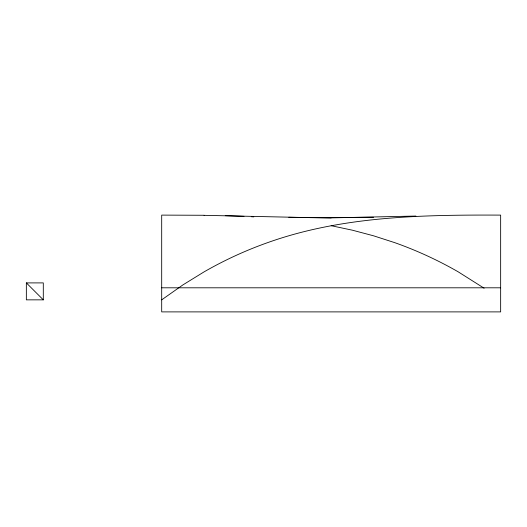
<?xml version="1.0" encoding="UTF-8"?>
<svg xmlns="http://www.w3.org/2000/svg" width="527" height="527" viewBox="0 0 527 527"><rect width="100%" height="100%" fill="white"/><g stroke="black" fill="none" stroke-linecap="round" stroke-linejoin="round"><path stroke-width="0.79" d="M161.69 299.85L182.876 284.929L204.061 271.879A386.522 386.522 0 0 1 267.617 242.644C342.194 215.998 422.377 214.805 500.65 215.108L500.65 311.892L161.69 311.892L161.69 215.108L204.061 215.273M415.908 216.057L331.173 217.882L288.803 217.289M373.538 217.289L309.988 217.631L204.061 215.332M26.35 282.9L43.3 282.9L43.3 299.85L26.35 299.85L26.35 282.9L43.3 299.85M161.69 287.801L500.65 287.801M309.988 217.631L331.173 217.882M225.246 215.668L243.988 216.347M251.32 216.722L253.764 216.867M331.173 225.701L352.359 230.187L373.538 235.8L394.723 242.644A386.522 386.522 0 0 1 458.279 271.879L484.102 288.197"/></g></svg>
